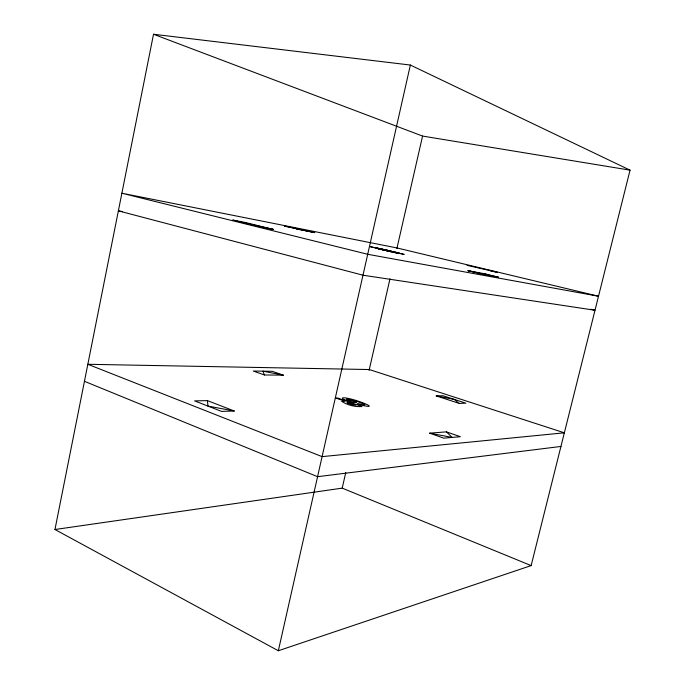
<?xml version="1.0" encoding="UTF-8"?>
<svg xmlns="http://www.w3.org/2000/svg" width="685" height="685" viewBox="0 0 685 685"><rect width="100%" height="100%" fill="white"/><g stroke="black" fill="none" stroke-linecap="round" stroke-linejoin="round"><path stroke-width="1.03" d="M54.954 529.514L153.517 34.25L410.358 65.041L630.046 170.154L531.14 565.596L278.333 650.75L54.954 529.514L342.209 488.131L531.14 565.596M278.333 650.75L410.358 65.041M342.209 488.131L345.771 472.504M369.078 370.431L389.996 278.769M396.889 248.561L422.568 136.075L153.517 34.25M560.938 446.449L317.566 476.683L84.452 381.314M429.606 433.168L446.406 431.858L460.346 436.705L443.769 438.16L429.606 433.168L452.168 437.424L446.406 431.858M234.27 410.983L221.58 411.411L194.591 400.888L207.435 400.622L234.27 410.983L207.949 406.094L207.435 400.622M459.207 403.405L465.843 403.182L443.015 395.742L436.234 395.887L459.207 403.405L454.343 399.432L436.234 395.887M264.427 374.978L283.367 375.157L272.322 371.313L253.27 371.039L264.427 374.978L262.903 371.176L283.367 375.157M422.568 136.075L630.046 170.154M122.581 211.605L118.368 210.852L362.981 275.207L595 310.271L590.864 309.243M467.966 270.678L484.021 273.649L498.534 277.168L482.728 274.274L467.966 270.678L490.734 275.738L484.021 273.649M384.739 249.897L391.058 251.326L376.193 247.833L391.212 251.138M273.341 229.415L261.011 227.06L232.72 220.048L245.23 222.462L273.341 229.415L246.72 223.516L245.23 222.462M490.768 271.029L497.147 272.245L467.024 265.326M296.194 228.918L314.663 232.566L284.617 226.101L314.663 232.566M384.413 249.631L381.108 248.963L381.596 249.134M384.328 249.52L387.659 250.299M389.054 250.719L396.632 252.448M393.104 251.686L404.184 254.426L391.88 251.72L399.381 253.287L396.538 252.534M342.003 401.478C347.346 405.118 355.224 407.121 362.022 406.522L337.919 398.071L335.958 398.113L344.966 401.273L342.003 401.478M364.737 404.784L358.161 403.722L357.168 404.09C388.549 412.053 349.821 396.409 342.517 397.925L342.988 399.175L352.527 402.515L356.654 402.403C331.369 395.528 361.046 401.033 364.737 404.784M347.132 402.797L351.585 404.784L355.96 405.126L349.067 402.712L347.132 402.797M376.63 248.364L397.069 253.073L370.114 246.617L379.481 248.895L376.63 248.364M564.354 432.809L322.087 456.63L87.834 364.292L369.275 369.54L564.354 432.809M381.87 249.58L390.904 251.669L381.87 249.58M598.51 296.237L367.699 254.289L121.879 193.221L397.026 247.961L598.51 296.237"/></g></svg>
